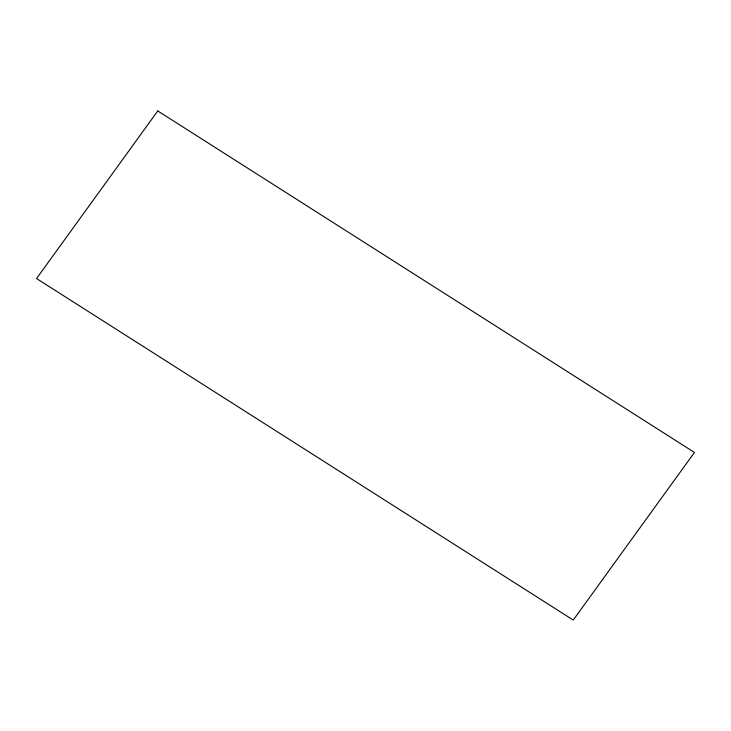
<?xml version="1.0" encoding="UTF-8"?>
<svg xmlns="http://www.w3.org/2000/svg" width="731" height="731" viewBox="0 0 731 731"><rect width="100%" height="100%" fill="white"/><g stroke="black" fill="none" stroke-linecap="round" stroke-linejoin="round"><path stroke-width="1.1" d="M157.75 110.938L36.55 278.548L573.25 620.062L694.45 452.452L157.75 110.938"/></g></svg>
